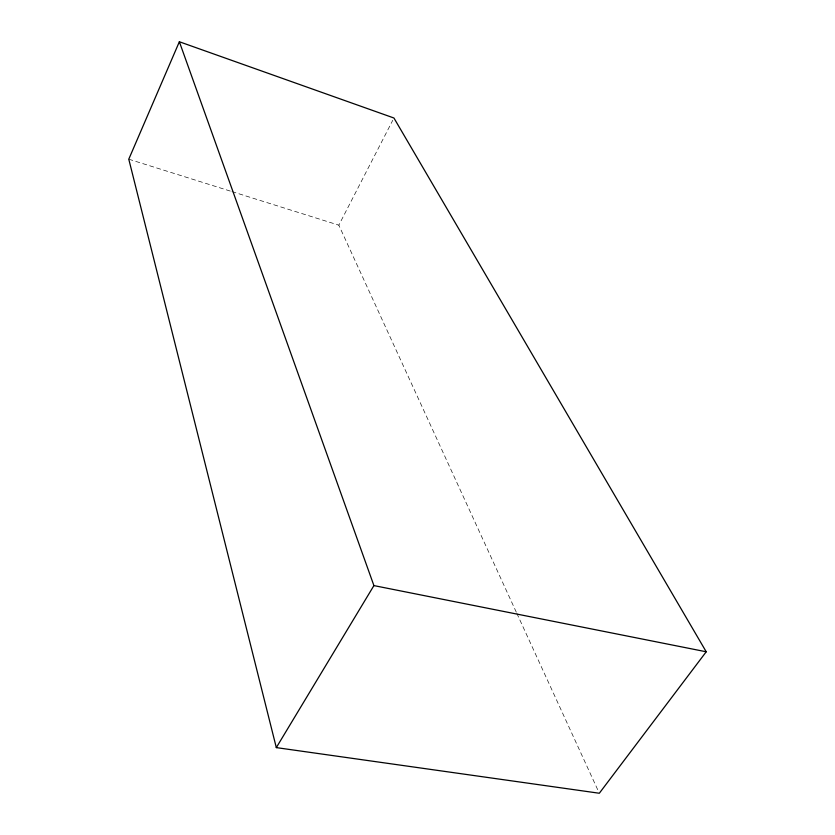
<?xml version="1.0" encoding="UTF-8"?>
<svg xmlns="http://www.w3.org/2000/svg" width="835" height="835" viewBox="0 0 835 835"><rect width="100%" height="100%" fill="white"/><g stroke="black" fill="none" stroke-linecap="round" stroke-linejoin="round"><path stroke-width="0.63" stroke-dasharray="4.17 3.13" d="M516.291 612.17L338.833 225.168L392.753 120.303M128.778 159.193L230.7 191.205M231.942 191.591L338.833 225.168M516.834 613.36L598.236 790.881"/><path stroke-width="1.25" d="M179.358 41.75L128.778 159.193L276.312 747.607L599.321 793.25L706.222 651.78L393.932 118.006L179.358 41.75L373.913 585.596L276.312 747.607M373.913 585.596L706.222 651.78"/></g></svg>
